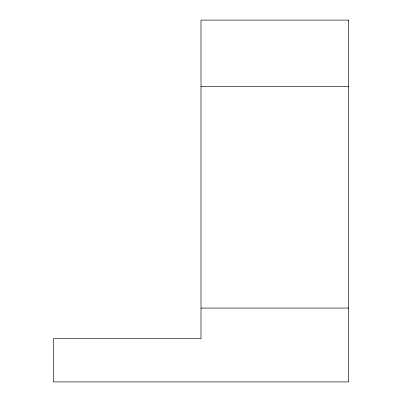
<?xml version="1.0" encoding="UTF-8"?>
<svg xmlns="http://www.w3.org/2000/svg" width="402" height="402" viewBox="0 0 402 402"><rect width="100%" height="100%" fill="white"/><g stroke="black" fill="none" stroke-linecap="round" stroke-linejoin="round"><path stroke-width="0.6" d="M201 86.551L348.675 86.551M201 308.063L348.675 308.063M348.675 20.1L201 20.1L201 338.65L53.325 338.65L53.325 381.9L348.675 381.9L348.675 20.1"/></g></svg>
